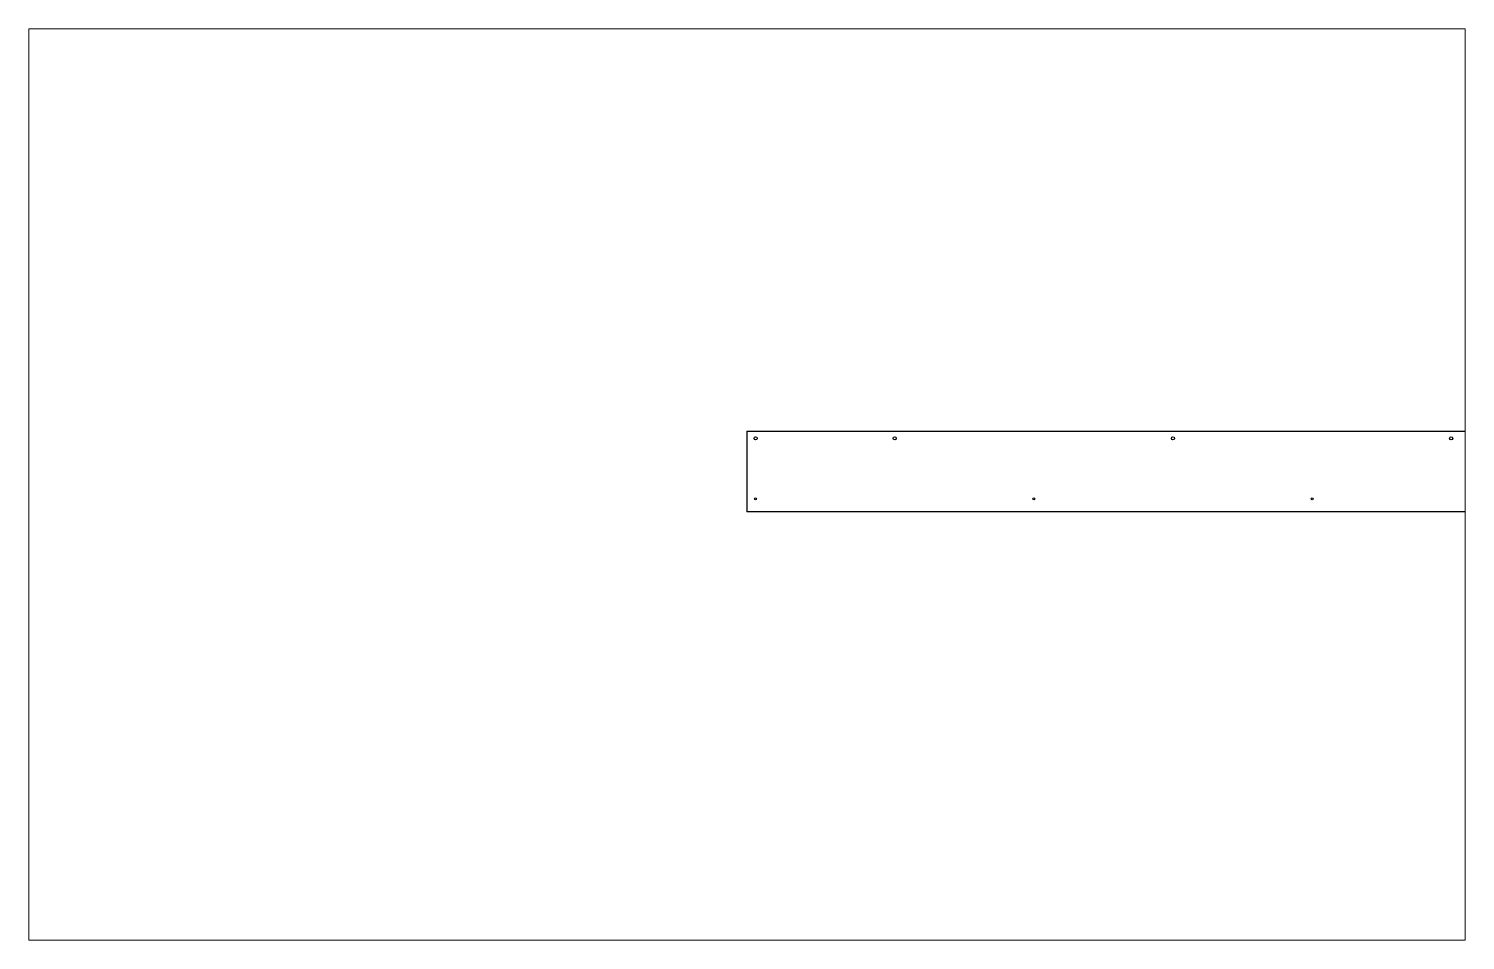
# Paper-space layout 'Sheet1' of a CAD drawing. Header units: millimetres. Extents: x 40 to 364, y 26 to 231.
# The model-space entities are those that its viewports show. They can reach past a viewport. Long polylines and large blocks are cut down to what shows.
import ezdxf

# ---------------------------------------------------------------- set-up
doc = ezdxf.new("R2010")
doc.units = ezdxf.units.MM

msp = doc.modelspace()

# ---------------------------------------------------------------- linework, layer by layer
at = {"color": 7, "linetype": 'Continuous', "lineweight": 25}
for p, q in [((0, 168.4), (2941, 168.4)), ((0, 168.4), (0, 0)), ((2941, 0), (0, 0))]:
    msp.add_line(p, q, dxfattribs=at)
for centre, radius in [((18, 153.4), 3.25), ((308.5, 153.4), 3.25), ((889.5, 153.4), 3.25), ((1470.5, 153.4), 3.25), ((18, 27), 2), ((599, 27), 2), ((1180, 27), 2)]:
    msp.add_circle(centre, radius, dxfattribs=at)

psp = doc.layouts.new('Sheet1')

# ---------------------------------------------------------------- viewports
at = {"layer": '0'}
psp.add_viewport(center=(202.5, 128.5), size=(324, 205.6), view_center_point=(0, 57.18), view_height=1903.5895, dxfattribs=at)

doc.saveas('drawing.dxf')
